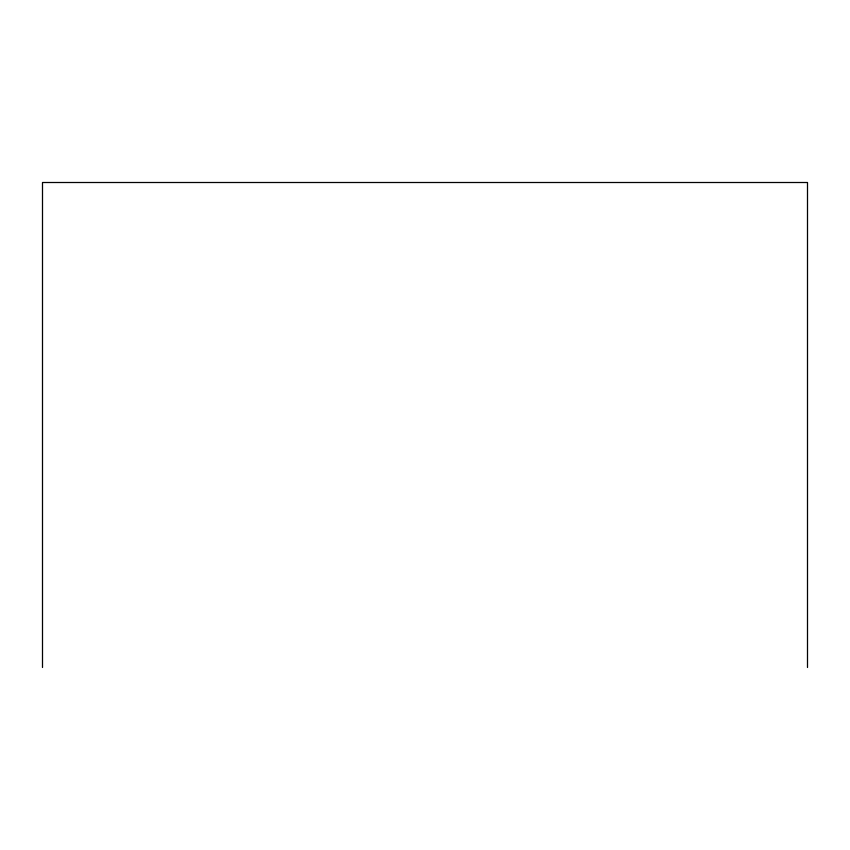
<?xml version="1.0" encoding="UTF-8"?>
<svg xmlns="http://www.w3.org/2000/svg" width="850" height="850" viewBox="0 0 850 850"><rect width="100%" height="100%" fill="white"/><g stroke="black" fill="none" stroke-linecap="round" stroke-linejoin="round"><path stroke-width="1.27" d="M807.5 667.494L807.5 182.506L42.5 182.506L42.5 667.494"/></g></svg>
